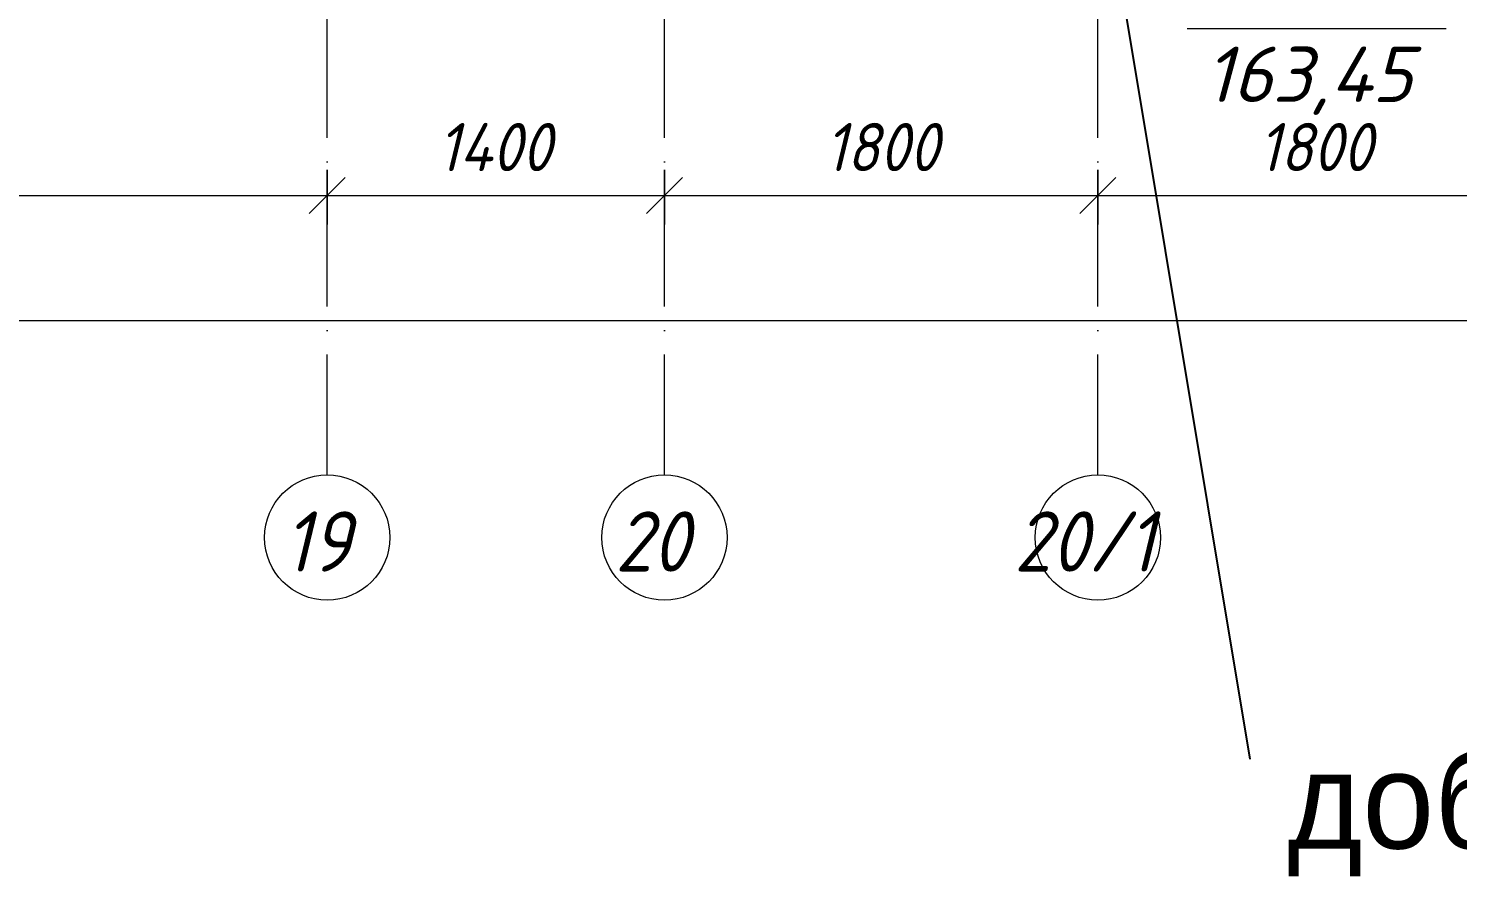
# Model space of a CAD drawing. Header units: millimetres. Extents: x 3914 to 319671, y -18248 to 19136.
# Drawn here: x 108514 to 114446, y -4221 to -700 of the extents above; entities that cross this region are included whole.
import ezdxf

# ---------------------------------------------------------------- set-up
doc = ezdxf.new("R2010")
doc.units = ezdxf.units.MM
doc.linetypes.add('50_200_ШТРИХ_1Т_ш5_п1_п1_', pattern=[700, 500, -100, 0, -100])
for name, color, linetype, lineweight in [('A-ANNO-DIMS', 7, 'Continuous', 9), ('A-ANNO-DIMS-100', 7, 'Continuous', 9), ('A-ANNO-NOTE', 7, 'Continuous', 9), ('Оси', 7, 'Continuous', 9), ('Оси-1', 7, '50_200_ШТРИХ_1Т_ш5_п1_п1_', 9)]:
    doc.layers.add(name, color=color, linetype=linetype, lineweight=lineweight)
doc.styles.add('ISOCPEUR_I_1', font='isocpeui.ttf', dxfattribs={"height": 230})
doc.styles.add('ISOCPEUR_I_2', font='isocpeui.ttf', dxfattribs={"width": 0.9, "height": 250})
doc.styles.add('ISOCPEUR_I_3', font='isocpeui.ttf', dxfattribs={"width": 0.9, "height": 200})
doc.dimstyles.new('ISO-2_0_0_9К_Средний_с_подложкой', dxfattribs={"dimscale": 304.8, "dimtxt": 199.196235, "dimasz": 0.492126, "dimexe": 0.393701, "dimexo": 0, "dimgap": 0.131234, "dimtad": 1, "dimdec": 0, "dimzin": 0, "dimdsep": 46, "dimtxsty": 'ISOCPEUR_I_3', "dimblk1": 'OBLIQUE', "dimblk2": 'OBLIQUE', "dimsah": 1, "dimcen": 0.09, "dimdle": 0.393701, "dimazin": 0, "dimtfac": 1, "dimtdec": 4, "dimtix": 1, "dimtmove": 0, "dimatfit": 3, "dimfxl": 1, "dimtvp": 1, "dimtfill": 1, "dimtolj": 1, "dimtzin": 0, "dimarcsym": 2})

# ---------------------------------------------------------------- blocks, each defined once
blk = doc.blocks.new('Ось сетки - Круг_Ø6_00__ISO-2_5_0_9K_ кружки поменьше-23056867-АР2_ТР1_Фасад 1-___')
at = {"layer": 'Оси'}
blk.add_circle((110, -2813.6), 260, dxfattribs=at)
blk = doc.blocks.new('DIMBLOCK24-АР2_ТР1_Фасад 1-___')
at = {"layer": 'A-ANNO-DIMS-100', "transparency": 16777216}
for p, q in [((105653.7, -1287), (105653.7, -1513.1)), ((105653.7, -1393.1), (105653.7, -1287)), ((109753.7, -1287), (109753.7, -1513.1)), ((109753.7, -1393.1), (109753.7, -1287)), ((105653.7, -1393.1), (109753.7, -1393.1))]:
    blk.add_line(p, q, dxfattribs=at)
at = {"layer": 'A-ANNO-DIMS-100', "lineweight": 20, "transparency": 16777216}
for p, q in [((105653.7, -1393.1), (105728.7, -1318.1)), ((109753.7, -1393.1), (109828.7, -1318.1)), ((105653.7, -1393.1), (105578.7, -1468.1)), ((109753.7, -1393.1), (109678.7, -1468.1))]:
    blk.add_line(p, q, dxfattribs=at)
at = {"layer": 'A-ANNO-DIMS-100', "color": 0, "transparency": 16777216, "insert": (107462.3, -1091.8), "char_height": 200, "width": 579.201, "attachment_point": 1, "line_spacing_factor": 1.149209, "style": 'ISOCPEUR_I_3', "bg_fill": 3, "box_fill_scale": 1.25, "bg_fill_color": 256, "bg_fill_true_color": 13158600, "bg_fill_transparency": 0}
blk.add_mtext('4100', dxfattribs=at)
blk = doc.blocks.new('_Oblique')
at = {"color": 0, "linetype": 'ByBlock', "lineweight": -2}
blk.add_line((-0.5, -0.5), (0.5, 0.5), dxfattribs=at)
blk = doc.blocks.new('DIMBLOCK25-АР2_ТР1_Фасад 1-___')
at = {"layer": 'A-ANNO-DIMS-100', "transparency": 16777216}
for p, q in [((109753.7, -1287), (109753.7, -1513.1)), ((109753.7, -1393.1), (109753.7, -1287)), ((111153.7, -1287), (111153.7, -1513.1)), ((111153.7, -1393.1), (111153.7, -1287)), ((109753.7, -1393.1), (111153.7, -1393.1))]:
    blk.add_line(p, q, dxfattribs=at)
at = {"layer": 'A-ANNO-DIMS-100', "lineweight": 20, "transparency": 16777216}
for p, q in [((109753.7, -1393.1), (109828.7, -1318.1)), ((111153.7, -1393.1), (111228.7, -1318.1)), ((109753.7, -1393.1), (109678.7, -1468.1)), ((111153.7, -1393.1), (111078.7, -1468.1))]:
    blk.add_line(p, q, dxfattribs=at)
at = {"layer": 'A-ANNO-DIMS-100', "color": 0, "transparency": 16777216, "insert": (110212.3, -1091.8), "char_height": 200, "width": 579.201, "attachment_point": 1, "line_spacing_factor": 1.149209, "style": 'ISOCPEUR_I_3', "bg_fill": 3, "box_fill_scale": 1.25, "bg_fill_color": 256, "bg_fill_true_color": 13158600, "bg_fill_transparency": 0}
blk.add_mtext('1400', dxfattribs=at)
blk = doc.blocks.new('DIMBLOCK26-АР2_ТР1_Фасад 1-___')
at = {"layer": 'A-ANNO-DIMS-100', "transparency": 16777216}
for p, q in [((111153.7, -1287), (111153.7, -1513.1)), ((111153.7, -1393.1), (111153.7, -1287)), ((112953.7, -1287), (112953.7, -1513.1)), ((112953.7, -1393.1), (112953.7, -1287)), ((111153.7, -1393.1), (112953.7, -1393.1))]:
    blk.add_line(p, q, dxfattribs=at)
at = {"layer": 'A-ANNO-DIMS-100', "lineweight": 20, "transparency": 16777216}
for p, q in [((111153.7, -1393.1), (111228.7, -1318.1)), ((112953.7, -1393.1), (113028.7, -1318.1)), ((111153.7, -1393.1), (111078.7, -1468.1)), ((112953.7, -1393.1), (112878.7, -1468.1))]:
    blk.add_line(p, q, dxfattribs=at)
at = {"layer": 'A-ANNO-DIMS-100', "color": 0, "transparency": 16777216, "insert": (111820, -1091.8), "char_height": 200, "width": 560.814, "attachment_point": 1, "line_spacing_factor": 1.149209, "style": 'ISOCPEUR_I_3', "bg_fill": 3, "box_fill_scale": 1.25, "bg_fill_color": 256, "bg_fill_true_color": 13158600, "bg_fill_transparency": 0}
blk.add_mtext('1800', dxfattribs=at)
blk = doc.blocks.new('DIMBLOCK27-АР2_ТР1_Фасад 1-___')
at = {"layer": 'A-ANNO-DIMS-100', "transparency": 16777216}
for p, q in [((112953.7, -1287), (112953.7, -1513.1)), ((112953.7, -1393.1), (112953.7, -1287)), ((114753.7, -1287), (114753.7, -1513.1)), ((114753.7, -1393.1), (114753.7, -1287)), ((112953.7, -1393.1), (114753.7, -1393.1))]:
    blk.add_line(p, q, dxfattribs=at)
at = {"layer": 'A-ANNO-DIMS-100', "lineweight": 20, "transparency": 16777216}
for p, q in [((112953.7, -1393.1), (113028.7, -1318.1)), ((114753.7, -1393.1), (114828.7, -1318.1)), ((112953.7, -1393.1), (112878.7, -1468.1)), ((114753.7, -1393.1), (114678.7, -1468.1))]:
    blk.add_line(p, q, dxfattribs=at)
at = {"layer": 'A-ANNO-DIMS-100', "color": 0, "transparency": 16777216, "insert": (113620, -1091.8), "char_height": 200, "width": 560.814, "attachment_point": 1, "line_spacing_factor": 1.149209, "style": 'ISOCPEUR_I_3', "bg_fill": 3, "box_fill_scale": 1.25, "bg_fill_color": 256, "bg_fill_true_color": 13158600, "bg_fill_transparency": 0}
blk.add_mtext('1800', dxfattribs=at)
blk = doc.blocks.new('DIMBLOCK42-АР2_ТР1_Фасад 1-___')
at = {"layer": 'A-ANNO-DIMS-100', "transparency": 16777216}
for p, q in [((39303.7, -1806.6), (39303.7, -2032.7)), ((39303.7, -1912.7), (39303.7, -1806.6)), ((164203.7, -1806.6), (164203.7, -2032.7)), ((164203.7, -1912.7), (164203.7, -1806.6)), ((39183.7, -1912.7), (164323.7, -1912.7))]:
    blk.add_line(p, q, dxfattribs=at)
at = {"layer": 'A-ANNO-DIMS-100', "lineweight": 20, "transparency": 16777216}
for p, q in [((39303.7, -1912.7), (39378.7, -1837.7)), ((164203.7, -1912.7), (164278.7, -1837.7)), ((39303.7, -1912.7), (39228.7, -1987.7)), ((164203.7, -1912.7), (164128.7, -1987.7))]:
    blk.add_line(p, q, dxfattribs=at)
at = {"layer": 'A-ANNO-DIMS-100', "color": 0, "transparency": 16777216, "insert": (101385.9, -1611.4), "char_height": 200, "width": 882.593, "attachment_point": 1, "line_spacing_factor": 1.149209, "style": 'ISOCPEUR_I_3', "bg_fill": 3, "box_fill_scale": 1.25, "bg_fill_color": 256, "bg_fill_true_color": 13158600, "bg_fill_transparency": 0}
blk.add_mtext('124900', dxfattribs=at)
blk = doc.blocks.new('ATP_Отметка аннатационная_Угол_ISO2_1 - ATP_Отметка аннатационная_Угол_ISO2_5-26601038-АР2_ТР1_Фасад 1-___')
at = {"layer": 'A-ANNO-NOTE'}
blk.add_line((-707.5, -836.9), (-1782.3, -836.9), dxfattribs=at)

msp = doc.modelspace()

# ---------------------------------------------------------------- linework, layer by layer
at = {"layer": 'Оси-1'}
for p, q in [((109753.7, -2553.6), (109753.7, 0)), ((111153.7, -2553.6), (111153.7, 0)), ((112953.7, -2553.6), (112953.7, 0))]:
    msp.add_line(p, q, dxfattribs=at)

# ---------------------------------------------------------------- block references
at = {"layer": 'A-ANNO-NOTE'}
msp.add_blockref('ATP_Отметка аннатационная_Угол_ISO2_1 - ATP_Отметка аннатационная_Угол_ISO2_5-26601038-АР2_ТР1_Фасад 1-___', (115106.7, 135.7), dxfattribs=at)
at = {"layer": 'Оси'}
for p in [(109643.7, 0), (111043.7, 0), (112843.7, 0)]:
    msp.add_blockref('Ось сетки - Круг_Ø6_00__ISO-2_5_0_9K_ кружки поменьше-23056867-АР2_ТР1_Фасад 1-___', p, dxfattribs=at)

# ---------------------------------------------------------------- texts
at = {"color": 1, "insert": (113739.9, -3705), "char_height": 400, "attachment_point": 1}
msp.add_mtext_dynamic_manual_height_columns('добавить светильник', width=24683, gutter_width=1, heights=[0], dxfattribs=at)
at = {"layer": 'Оси', "char_height": 250, "attachment_point": 1, "style": 'ISOCPEUR_I_2'}
for s, insert, width in [('19', (109572.6, -2704.8), 346.329), ('20', (110948.7, -2704.8), 404.05), ('20/1', (112605.6, -2704.8), 750.379)]:
    msp.add_mtext(s, dxfattribs=dict(at, insert=insert, width=width))

# ---------------------------------------------------------------- next in the draw order: dimensions: what is measured, and where the dimension line sits
at = {"layer": 'A-ANNO-DIMS'}
for base, p1, p2, override, picture, middle in [((109753.7, -1393.1), (105653.7, -1287), (109753.7, -1287), {"dimpost": '<>', "dimfxl": 4100}, 'DIMBLOCK24-АР2_ТР1_Фасад 1-___', (107703.7, -1253.1)), ((164203.7, -1912.7), (39303.7, -1806.6), (164203.7, -1806.6), {"dimpost": '<>', "dimfxl": 124899.999966}, 'DIMBLOCK42-АР2_ТР1_Фасад 1-___', (101753.7, -1772.7))]:
    dim = msp.add_linear_dim(base=base, p1=p1, p2=p2, dimstyle='ISO-2_0_0_9К_Средний_с_подложкой', override=override, dxfattribs=at)
    dim.commit()
    dim.dimension.update_dxf_attribs({"geometry": picture, "text_midpoint": middle})

# ---------------------------------------------------------------- next in the draw order: dimensions: what is measured, and where the dimension line sits
dim = msp.add_linear_dim(base=(111153.7, -1393.1), p1=(109753.7, -1287), p2=(111153.7, -1287), dimstyle='ISO-2_0_0_9К_Средний_с_подложкой', override={"dimpost": '<>', "dimfxl": 1400}, dxfattribs=at)
dim.commit()
dim.dimension.update_dxf_attribs({"geometry": 'DIMBLOCK25-АР2_ТР1_Фасад 1-___', "text_midpoint": (110453.7, -1253.1)})

# ---------------------------------------------------------------- next in the draw order: dimensions: what is measured, and where the dimension line sits
dim = msp.add_linear_dim(base=(112953.7, -1393.1), p1=(111153.7, -1287), p2=(112953.7, -1287), dimstyle='ISO-2_0_0_9К_Средний_с_подложкой', override={"dimpost": '<>', "dimfxl": 1800}, dxfattribs=at)
dim.commit()
dim.dimension.update_dxf_attribs({"geometry": 'DIMBLOCK26-АР2_ТР1_Фасад 1-___', "text_midpoint": (112053.7, -1253.1)})

# ---------------------------------------------------------------- next in the draw order: dimensions: what is measured, and where the dimension line sits
dim = msp.add_linear_dim(base=(114753.7, -1393.1), p1=(112953.7, -1287), p2=(114753.7, -1287), dimstyle='ISO-2_0_0_9К_Средний_с_подложкой', override={"dimpost": '<>', "dimfxl": 1800}, dxfattribs=at)
dim.commit()
dim.dimension.update_dxf_attribs({"geometry": 'DIMBLOCK27-АР2_ТР1_Фасад 1-___', "text_midpoint": (113853.7, -1253.1)})

# ---------------------------------------------------------------- next in the draw order: linework, layer by layer
at = {"color": 1}
msp.add_line((112438.7, 3165), (113584, -3734), dxfattribs=at)

# ---------------------------------------------------------------- next in the draw order: texts
at = {"layer": 'A-ANNO-NOTE', "insert": (113396.2, -774.7), "char_height": 230, "width": 1066.244, "attachment_point": 1, "style": 'ISOCPEUR_I_1'}
msp.add_mtext('163,45', dxfattribs=at)

doc.saveas('drawing.dxf')
